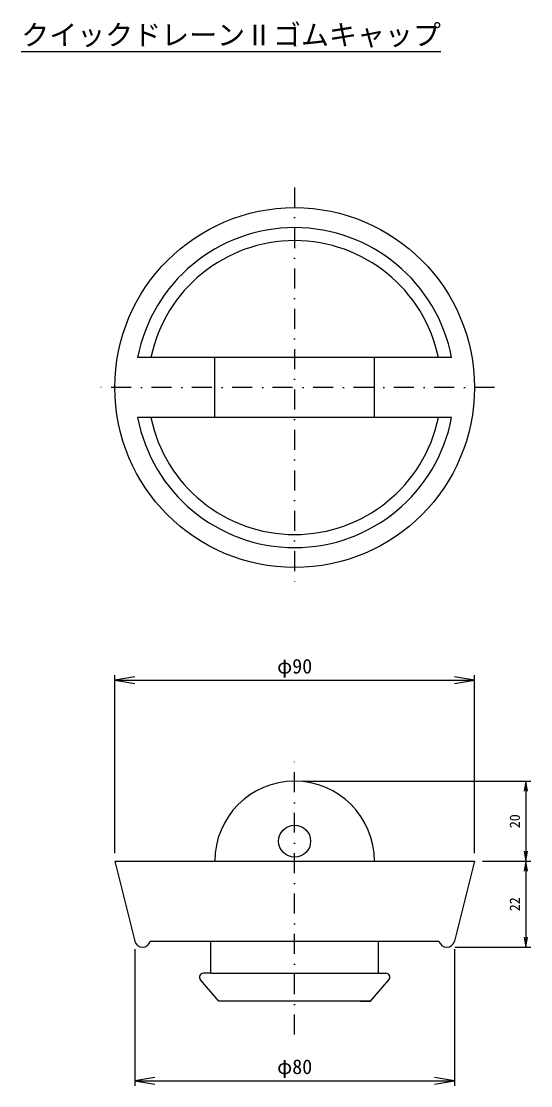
# Model space of a CAD drawing. Units: millimetres on the paper. Extents: x 0 to 1480, y 0 to 679.
# Drawn here: x 1352.2 to 1479.7, y 45.6 to 311.8 of the extents above; entities that cross this region are included whole.
import ezdxf
from ezdxf.enums import TextEntityAlignment as Align

# ---------------------------------------------------------------- set-up
doc = ezdxf.new("R2010")
doc.units = ezdxf.units.MM
doc.linetypes.add('USER2', pattern=[10.01, 5, -2.5, 0.01, -2.5])
for name, color, linetype, lineweight in [('0_3', 7, 'Continuous', 25), ('D-BMK', 2, 'USER2', 25), ('D-BYP', 7, 'Continuous', 25)]:
    doc.layers.add(name, color=color, linetype=linetype, lineweight=lineweight)
doc.styles.add('ＭＳ ゴシック', font='')
doc.styles.get('ＭＳ ゴシック').set_extended_font_data('MS Gothic')

# ---------------------------------------------------------------- blocks, each defined once
blk = doc.blocks.new('open_arrow')
at = {"color": 0, "linetype": 'Continuous', "lineweight": -2}
blk.add_lwpolyline([(7.5, 1.25), (0, 0), (7.5, -1.25)], dxfattribs=at)

msp = doc.modelspace()

# ---------------------------------------------------------------- linework, layer by layer
at = {"layer": '0_3'}
for p, q in [((1352.23, 304.245), (1457.23, 304.245)), ((1459.934, 227.66), (1381.353, 227.66)), ((1400.643, 212.66), (1400.643, 227.66)), ((1440.643, 212.66), (1440.643, 227.66)), ((1459.934, 212.66), (1381.353, 212.66)), ((1375.643, 103.722), (1375.643, 148.239)), ((1375.643, 146.989), (1465.643, 146.989)), ((1465.643, 103.722), (1465.643, 148.239)), ((1422.643, 121.722), (1479.725, 121.722)), ((1478.475, 121.722), (1478.475, 101.722)), ((1467.643, 101.722), (1479.725, 101.722)), ((1467.643, 101.722), (1479.725, 101.722)), ((1478.475, 101.722), (1478.475, 80.207)), ((1460.703, 80.207), (1479.725, 80.207)), ((1380.643, 79.722), (1380.643, 45.579)), ((1460.643, 79.722), (1460.643, 45.579)), ((1380.643, 46.829), (1460.643, 46.829))]:
    msp.add_line(p, q, dxfattribs=at)
msp.add_circle((1420.643, 220.16), 45, dxfattribs=at)
for radius, start, end in [(40, 10.80692, 169.19308), (36.75, 11.77574, 168.22426), (40, 190.80692, 349.19308), (36.75, 191.77574, 348.22426)]:
    msp.add_arc((1420.643, 220.16), radius, start, end, dxfattribs=at)
at = {"layer": 'D-BMK'}
for p, q in [((1420.643, 270.16), (1420.643, 170.16)), ((1470.643, 220.16), (1370.643, 220.16)), ((1420.643, 58.36), (1420.643, 126.622))]:
    msp.add_line(p, q, dxfattribs=at)
at = {"layer": 'D-BYP'}
for p, q in [((1375.643, 101.722), (1465.643, 101.722)), ((1375.643, 101.722), (1380.643, 81.722)), ((1465.643, 101.722), (1460.643, 81.722)), ((1384.524, 81.722), (1456.71, 81.722)), ((1399.643, 73.722), (1399.643, 81.722)), ((1441.643, 73.722), (1441.643, 81.722)), ((1401.643, 66.722), (1397.058, 72.071)), ((1399.643, 73.722), (1397.817, 73.722)), ((1399.643, 73.722), (1441.643, 73.722)), ((1439.643, 66.722), (1444.228, 72.071)), ((1441.643, 73.722), (1443.469, 73.722)), ((1439.643, 66.722), (1401.643, 66.722)), ((1437.143, 66.722), (1439.643, 66.722))]:
    msp.add_line(p, q, dxfattribs=at)
msp.add_circle((1420.643, 106.722), 4, dxfattribs=at)
for centre, radius, start, end in [((1420.643, 101.722), 20, 0, 180), ((1382.583, 82.207), 2, 194.03624, 345.96376), ((1458.703, 82.207), 2, 194.03624, 345.96376), ((1397.817, 72.722), 1, 90, 220.60129), ((1443.469, 72.722), 1, 319.39871, 90)]:
    msp.add_arc(centre, radius, start, end, dxfattribs=at)

# ---------------------------------------------------------------- block references
at = {"layer": '0_3', "xscale": 0.667, "yscale": 0.667}
for p in [(1375.643, 146.989), (1380.643, 46.829)]:
    msp.add_blockref('open_arrow', p, dxfattribs=at)
at = {"layer": '0_3'}
for p, xscale, yscale, rotation in [((1465.643, 146.989), 0.667, 0.667, 180), ((1478.475, 121.722), 0.333, 0.333, 270), ((1478.475, 101.722), 0.333, 0.333, 90), ((1478.475, 101.722), 0.333, 0.333, 270), ((1478.475, 80.207), 0.333, 0.333, 90), ((1460.643, 46.829), 0.667, 0.667, 180)]:
    msp.add_blockref('open_arrow', p, dxfattribs=dict(at, xscale=xscale, yscale=yscale, rotation=rotation))

# ---------------------------------------------------------------- texts
at = {"layer": '0_3', "style": 'ＭＳ ゴシック'}
msp.add_text('クイックドレーンⅡゴムキャップ', height=5.132, dxfattribs=at).set_placement((1352.23, 304.245), align=Align.BOTTOM_LEFT)
for s, p in [('φ90', (1420.643, 150.489)), ('φ80', (1420.643, 50.329))]:
    msp.add_text(s, height=3.666, dxfattribs=at).set_placement(p, align=Align.MIDDLE_CENTER)
for s, p in [('20', (1475.725, 111.722)), ('22', (1475.725, 90.964))]:
    msp.add_text(s, height=2.566, rotation=90, dxfattribs=at).set_placement(p, align=Align.MIDDLE_CENTER)

doc.saveas('drawing.dxf')
